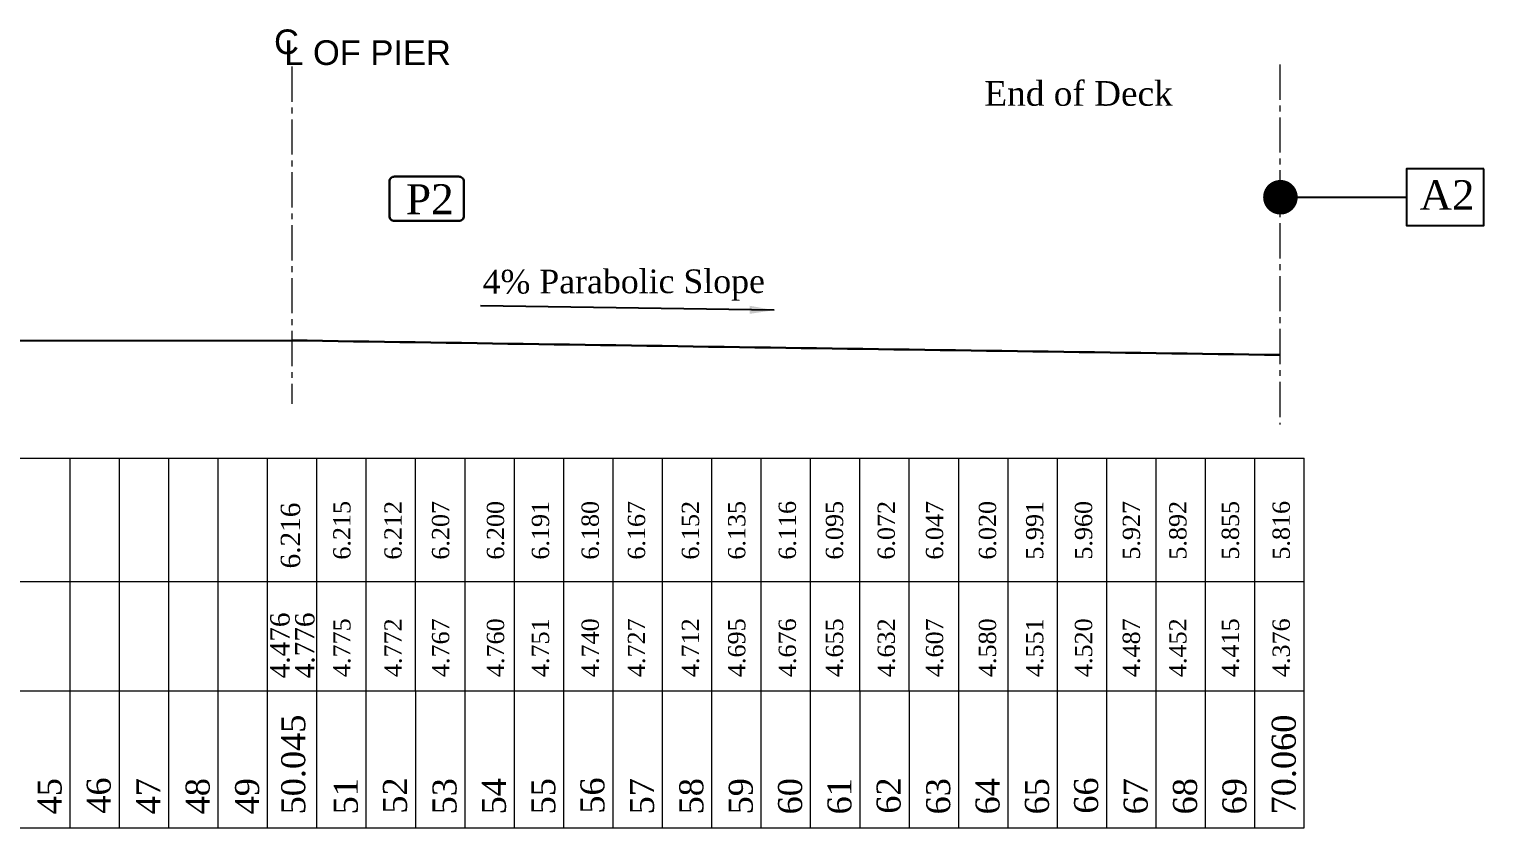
# Model space of a CAD drawing. Header units: millimetres. Extents: x 645430 to 1329725, y -477752 to 44877.
# Drawn here: x 1296401 to 1325870, y -262185 to -245999 of the extents above; entities that cross this region are included whole.
import ezdxf

# ---------------------------------------------------------------- set-up
doc = ezdxf.new("R2010")
doc.units = ezdxf.units.MM
doc.header["$LTSCALE"] = 250
doc.linetypes.add('ACAD_ISO10W100', pattern=[18, 12, -3, 0, -3])
doc.linetypes.add('CENTER2', pattern=[28.575, 19.05, -3.175, 3.175, -3.175])
for name, color, linetype, lineweight in [('centerline', 105, 'ACAD_ISO10W100', 15), ('Dimention', 7, 'Continuous', 25), ('Gurd Post', 231, 'Continuous', 30), ('TEX', 7, 'Continuous', 0)]:
    doc.layers.add(name, color=color, linetype=linetype, lineweight=lineweight)
for name, color, linetype in [('Dimision', 4, 'Continuous'), ('Ralling', 6, 'Continuous'), ('Text', 7, 'Continuous'), ('TXT', 7, 'Continuous')]:
    doc.layers.add(name, color=color, linetype=linetype)
doc.styles.add('ROMANS', font='arial.ttf', dxfattribs={"height": 200})
doc.styles.get("Standard").update_dxf_attribs({"font": 'times.ttf'})
doc.styles.add('TNR', font='times.ttf')
doc.dimstyles.new('ISO-25', dxfattribs={"dimtxt": 75, "dimasz": 45, "dimexe": 125, "dimexo": 75.625, "dimgap": 60, "dimtad": 1, "dimdec": 0, "dimtxsty": 'Standard', "dimblk": 'DOT', "dimcen": 52.5, "dimdle": 100, "dimclrd": 256, "dimclre": 256, "dimclrt": 256, "dimadec": 0, "dimazin": 0, "dimtfac": 1, "dimtdec": 0, "dimtix": 1, "dimtmove": 0, "dimatfit": 3, "dimldrblk": 'DOT', "dimfxl": 1, "dimlwd": -1, "dimarcsym": 0})
doc.dimstyles.get("Standard").update_dxf_attribs({"dimtxt": 0.5, "dimasz": 0.18, "dimexe": 0.18, "dimexo": 0.0625, "dimgap": 0.09, "dimtad": 0, "dimtih": 1, "dimtoh": 1, "dimdec": 4, "dimzin": 0, "dimdsep": 46, "dimtxsty": 'Standard', "dimcen": 0.09, "dimadec": 0, "dimazin": 0, "dimtfac": 1, "dimtdec": 4, "dimtofl": 0, "dimtmove": 0, "dimatfit": 3, "dimfxl": 1, "dimtolj": 1, "dimtzin": 0, "dimarcsym": 0})

# ---------------------------------------------------------------- blocks, each defined once
blk = doc.blocks.new('_Dot')
at = {"color": 0, "linetype": 'ByBlock', "lineweight": -2}
blk.add_line((-0.5, 0), (-1, 0), dxfattribs=at)
at = {"color": 0, "linetype": 'ByBlock', "const_width": 0.5}
blk.add_lwpolyline([(-0.25, 0, 1), (0.25, 0, 1)], format="xyb", close=True, dxfattribs=at)

msp = doc.modelspace()

# ---------------------------------------------------------------- linework, layer by layer
at = {"color": 5, "lineweight": 30}
msp.add_lwpolyline([(1303799.1, -248988.4, 0.4142136), (1303699.1, -249088.4), (1303699.1, -249786.3, 0.4142136), (1303799.1, -249886.3), (1305107.4, -249886.3, 0.4142136), (1305207.4, -249786.3), (1305207.4, -249088.4, 0.4142136), (1305107.4, -248988.4)], format="xyb", close=True, dxfattribs=at)
at = {"ltscale": 5, "elevation": 0}
msp.add_lwpolyline([(1271690.9, -252307.1), (1301720.9, -252307.1)], dxfattribs=at)
at = {"layer": 'centerline', "linetype": 'CENTER2', "ltscale": 0.15, "elevation": 0}
for points in [[(1301720.9, -246757), (1301720.9, -253589.7)], [(1321736.1, -246717), (1321736.1, -254013.7)]]:
    msp.add_lwpolyline(points, dxfattribs=at)
at = {"layer": 'Dimention', "elevation": 0}
msp.add_lwpolyline([(1325869.8, -248831.3), (1324299.8, -248831.3), (1324299.8, -249981.3), (1325869.8, -249981.3)], close=True, dxfattribs=at)
at = {"layer": 'Dimision', "lineweight": 5, "ltscale": 5, "elevation": 0}
for points in [[(1321736.1, -247357.3, 0, 250.9, 0), (1321068.1, -247357.3, 0, 0, 0), (1319757.9, -247357.3, 0, 0, 0)], [(1301720.9, -249437.3, 0, 250.9, 0), (1302388.9, -249437.3, 0, 0, 0), (1303699.1, -249437.3, 0, 0, 0)], [(1301720.9, -249437.3, 0, 250.9, 0), (1302388.9, -249437.3, 0, 0, 0), (1303699.1, -249437.3, 0, 0, 0)]]:
    msp.add_lwpolyline(points, format="xyseb", dxfattribs=at)
at = {"layer": 'Gurd Post', "color": 6, "lineweight": 0}
for p, q in [((1243119.7, -259405, 0), (1322230.6, -259405, 0)), ((1297231.8, -262184.6, 0), (1297231.8, -259405, 0)), ((1298231.8, -262184.6, 0), (1298231.8, -259405, 0)), ((1299231.8, -262184.6, 0), (1299231.8, -259405, 0)), ((1300231.8, -262184.6, 0), (1300231.8, -259405, 0)), ((1301231.8, -262184.6, 0), (1301231.8, -259405, 0)), ((1302231.8, -262184.6, 0), (1302231.8, -259405, 0)), ((1303231.8, -262184.6, 0), (1303231.8, -259405, 0)), ((1304231.8, -262184.6, 0), (1304231.8, -259405, 0)), ((1305231.8, -262184.6, 0), (1305231.8, -259405, 0)), ((1306231.8, -262184.6, 0), (1306231.8, -259405, 0)), ((1307231.8, -262184.6, 0), (1307231.8, -259405, 0)), ((1308231.8, -262184.6, 0), (1308231.8, -259405, 0)), ((1309231.8, -262184.6, 0), (1309231.8, -259405, 0)), ((1310231.8, -262184.6, 0), (1310231.8, -259405, 0)), ((1311231.8, -262184.6, 0), (1311231.8, -259405, 0)), ((1312231.8, -262184.6, 0), (1312231.8, -259405, 0)), ((1313231.8, -262184.6, 0), (1313231.8, -259405, 0)), ((1314231.8, -262184.6, 0), (1314231.8, -259405, 0)), ((1315231.8, -262184.6, 0), (1315231.8, -259405, 0)), ((1316231.8, -262184.6, 0), (1316231.8, -259405, 0)), ((1317231.8, -262184.6, 0), (1317231.8, -259405, 0)), ((1318231.8, -262184.6, 0), (1318231.8, -259405, 0)), ((1319231.8, -262184.6, 0), (1319231.8, -259405, 0)), ((1320231.8, -262184.6, 0), (1320231.8, -259405, 0)), ((1321231.8, -262184.6, 0), (1321231.8, -259405, 0)), ((1322231.8, -262184.6, 0), (1322231.8, -259405, 0))]:
    msp.add_line(p, q, dxfattribs=at)
at = {"layer": 'Ralling', "lineweight": 30, "elevation": 0}
msp.add_lwpolyline([(1301720.9, -252307.1, 0.0002993), (1321736.1, -252600.9)], format="xyb", dxfattribs=at)
at = {"layer": 'TEX', "ltscale": 10}
for p, q in [((1251225.9, -254693.7, 0), (1322230.6, -254693.7, 0)), ((1297229.7, -259405, 0), (1297229.7, -254693.7, 0)), ((1298229.9, -259405, 0), (1298229.9, -254693.7, 0)), ((1299230.1, -259405, 0), (1299230.1, -254693.7, 0)), ((1300230.2, -259405, 0), (1300230.2, -254693.7, 0)), ((1301230.4, -259405, 0), (1301230.4, -254693.7, 0)), ((1302230.6, -259405, 0), (1302230.6, -254693.7, 0)), ((1303230.8, -259405, 0), (1303230.8, -254693.7, 0)), ((1304230.9, -259405, 0), (1304230.9, -254693.7, 0)), ((1305231.1, -259405, 0), (1305231.1, -254693.7, 0)), ((1306231.3, -259405, 0), (1306231.3, -254693.7, 0)), ((1307229.7, -259405, 0), (1307229.7, -254693.7, 0)), ((1308229.9, -259405, 0), (1308229.9, -254693.7, 0)), ((1309230.1, -259405, 0), (1309230.1, -254693.7, 0)), ((1310230.2, -259405, 0), (1310230.2, -254693.7, 0)), ((1311230.4, -259405, 0), (1311230.4, -254693.7, 0)), ((1312230.6, -259405, 0), (1312230.6, -254693.7, 0)), ((1313230.8, -259405, 0), (1313230.8, -254693.7, 0)), ((1314230.9, -259405, 0), (1314230.9, -254693.7, 0)), ((1315231.1, -259405, 0), (1315231.1, -254693.7, 0)), ((1316231.3, -259405, 0), (1316231.3, -254693.7, 0)), ((1317229.7, -259405, 0), (1317229.7, -254693.7, 0)), ((1318229.9, -259405, 0), (1318229.9, -254693.7, 0)), ((1319230.1, -259405, 0), (1319230.1, -254693.7, 0)), ((1320230.2, -259405, 0), (1320230.2, -254693.7, 0)), ((1321230.4, -259405, 0), (1321230.4, -254693.7, 0)), ((1322230.6, -259405, 0), (1322230.6, -254693.7, 0)), ((1251225.9, -257189.5, 0), (1322230.6, -257189.5, 0))]:
    msp.add_line(p, q, dxfattribs=at)
at = {"layer": 'TEX', "color": 6, "lineweight": 0}
msp.add_line((1255119.7, -262184.6, 0), (1322231.8, -262184.6, 0), dxfattribs=at)

# ---------------------------------------------------------------- texts
for s, p in [('4.775         6.215 ', (1302910.7, -259128.1, 0)), ('4.772         6.212  ', (1303946.6, -259128.1, 0)), ('4.767         6.207  ', (1304911.3, -259128.1, 0)), ('4.760         6.200 ', (1306023.4, -259128.1, 0)), ('4.751         6.191 ', (1306933.3, -259128.1, 0)), ('4.740         6.180  ', (1307941.5, -259128.1, 0)), ('4.727         6.167 ', (1308879, -259128.1, 0)), ('4.712         6.152 ', (1309971.2, -259128.1, 0)), ('4.695         6.135  ', (1310908.8, -259128.1, 0)), ('4.676         6.116 ', (1311934.1, -259128.1, 0)), ('4.655         6.095  ', (1312889.6, -259128.1, 0)), ('4.632         6.072 ', (1313938.2, -259128.1, 0)), ('4.607         6.047  ', (1314917, -259128.1, 0)), ('4.580         6.020  ', (1315988.8, -259128.1, 0)), ('4.551         5.991  ', (1316944.4, -259128.1, 0)), ('4.520         5.960  ', (1317935.1, -259128.1, 0)), ('4.487         5.927  ', (1318903.1, -259128.1, 0)), ('4.452         5.892  ', (1319845.1, -259128.1, 0)), ('4.415         5.855  ', (1320908.7, -259128.1, 0)), ('4.376         5.816  ', (1321938.3, -259128.1, 0))]:
    msp.add_text(s, height=350, rotation=90).set_placement(p)
at = {"layer": 'TEX', "ltscale": 10}
for s, rotation, p in [('6.216', 90, (1301890.2, -256927.4, 0)), ('4.476', 89.99357, (1301677.6, -259154, 0)), ('4.776', 89.99357, (1302181.2, -259153.8, 0))]:
    msp.add_text(s, height=392.51, rotation=rotation, dxfattribs=at).set_placement(p)
at = {"layer": 'TEX', "color": 7, "lineweight": 30}
for s, p in [('50.045', (1301994.3, -261910.9, 0)), ('70.060', (1322058.6, -261910.9, 0)), ('45', (1297058.6, -261910.9, 0)), ('46', (1298054.4, -261896.6, 0)), ('47', (1299058.6, -261910.9, 0)), ('48', (1300058.6, -261910.9, 0)), ('49', (1301058.6, -261910.9, 0)), ('51', (1303058.6, -261910.9, 0)), ('52', (1304054.4, -261896.6, 0)), ('53', (1305058.6, -261910.9, 0)), ('54', (1306058.6, -261910.9, 0)), ('55', (1307058.6, -261910.9, 0)), ('56', (1308054.4, -261896.6, 0)), ('57', (1309058.6, -261910.9, 0)), ('58', (1310058.6, -261910.9, 0)), ('59', (1311058.6, -261910.9, 0)), ('60', (1312058.6, -261910.9, 0)), ('61', (1313058.6, -261910.9, 0)), ('62', (1314054.4, -261896.6, 0)), ('63', (1315058.6, -261910.9, 0)), ('64', (1316058.6, -261910.9, 0)), ('65', (1317058.6, -261910.9, 0)), ('66', (1318054.4, -261896.6, 0)), ('67', (1319058.6, -261910.9, 0)), ('68', (1320058.6, -261910.9, 0)), ('69', (1321058.6, -261910.9, 0))]:
    msp.add_text(s, height=486.77, rotation=90, dxfattribs=at).set_placement(p)
at = {"layer": 'Text', "style": 'ROMANS'}
for s, p in [('C', (1301362.4, -246506.9, 0)), ('L OF PIER', (1301568.3, -246725.9, 0))]:
    msp.add_text(s, height=500, dxfattribs=at).set_placement(p)
at = {"layer": 'Text'}
msp.add_text('End of Deck', height=500, dxfattribs=at).set_placement((1315750.6, -247553.4, 0))
at = {"layer": 'Text', "ltscale": 10}
msp.add_text('4%%% Parabolic Slope', height=480, rotation=0.12418, dxfattribs=at).set_placement((1305588.4, -251357.9, 0))
at = {"layer": 'TXT', "style": 'TNR'}
for s, height, p in [('P2', 607.5, (1304032.7, -249750, 0)), ('A2', 600, (1324569.8, -249661.3, 0))]:
    msp.add_text(s, height=height, dxfattribs=at).set_placement(p)

# ---------------------------------------------------------------- leaders
at = {"layer": 'Dimention'}
msp.add_leader([(1311495.2, -251694.6), (1305547.2, -251604.6)], dimstyle='Standard', override={"dimasz": 500, "dimfxl": 65, "dimfxlon": 1}, dxfattribs=at)
at = {"layer": 'Dimision', "lineweight": 5, "ltscale": 5}
msp.add_leader([(1321747.9, -249406.3, 0), (1324299.8, -249406.3, 0)], dimstyle='ISO-25', override={"dimasz": 700, "dimtad": 0}, dxfattribs=at)

doc.saveas('drawing.dxf')
